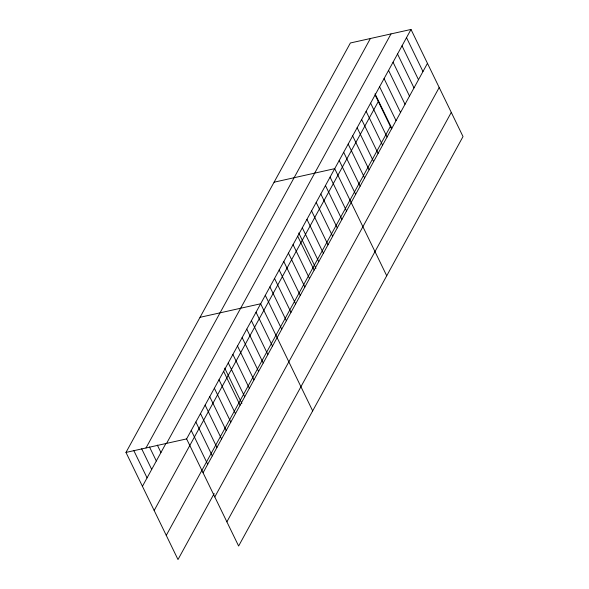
<?xml version="1.0" encoding="UTF-8"?>
<svg xmlns="http://www.w3.org/2000/svg" width="589" height="589" viewBox="0 0 589 589"><rect width="100%" height="100%" fill="white"/><g stroke="black" fill="none" stroke-linecap="round" stroke-linejoin="round"><path stroke-width="0.88" d="M214.182 493.523L177.996 559.55L125.98 452.433L350.381 42.982L411.004 29.45L463.02 136.567L238.619 546.018L186.61 438.901L411.004 29.45M145.991 447.964L370.385 38.521M142.435 486.315L165.575 444.091M166.599 443.362L391 33.919M154.171 510.486L378.572 101.036M166.26 535.386L390.662 125.936M203.058 472.783L427.459 63.34M214.794 496.954L439.195 87.503M226.883 521.847L451.284 112.403M274.084 182.2L334.707 168.66L386.723 275.777M200.032 317.316L260.655 303.777L312.671 410.901M125.98 452.433L186.61 438.901M406.513 37.637L422.968 71.527M402.029 45.832L418.484 79.714M397.538 54.019L413.993 87.901M393.054 62.206L409.51 96.095M388.563 70.393L405.018 104.282M384.08 78.587L400.535 112.47M379.588 86.774L396.044 120.657M375.046 93.784L391.832 128.35M375.097 94.962L391.552 128.851M370.614 103.149L387.069 137.038M366.122 111.343L382.578 145.225M361.639 119.53L378.094 153.412M357.148 127.717L373.603 161.607M352.664 135.904L369.119 169.794M348.173 144.099L364.628 177.981M343.681 152.286L360.137 186.168M339.198 160.473L355.653 194.363M330.083 177.105L346.538 210.995M325.452 185.55L341.907 219.439M320.821 193.995L337.276 227.884M316.197 202.439L332.652 236.329M311.566 210.884L328.021 244.774M306.943 219.329L323.398 253.218M302.312 227.774L318.767 261.663M298.756 233.001L315.925 268.37M297.681 236.218L314.136 270.108M293.057 244.663L309.512 278.553M288.426 253.108L304.881 286.998M283.802 261.553L300.25 295.442M279.171 269.998L295.626 303.887M274.54 278.442L290.995 312.332M269.917 286.887L286.372 320.777M265.286 295.332L281.741 329.222M256.031 312.222L272.486 346.111M251.4 320.674L267.855 354.556M246.776 329.118L263.224 363.001M242.145 337.563L258.6 371.445M237.514 346.008L253.969 379.89M232.891 354.453L249.346 388.335M228.26 362.898L244.715 396.78M224.703 368.118L241.88 403.487M223.629 371.342L240.084 405.225M219.005 379.787L235.46 413.669M214.374 388.232L230.829 422.114M209.75 396.677L226.198 430.559M205.119 405.122L221.574 439.004M200.488 413.566L216.943 447.449M195.865 422.011L212.32 455.893M191.234 430.456L207.689 464.338M157.337 445.1L160.952 452.536M149.496 446.933L156.321 460.981M141.662 448.766L151.69 469.426M133.821 450.6L147.066 477.87"/></g></svg>
